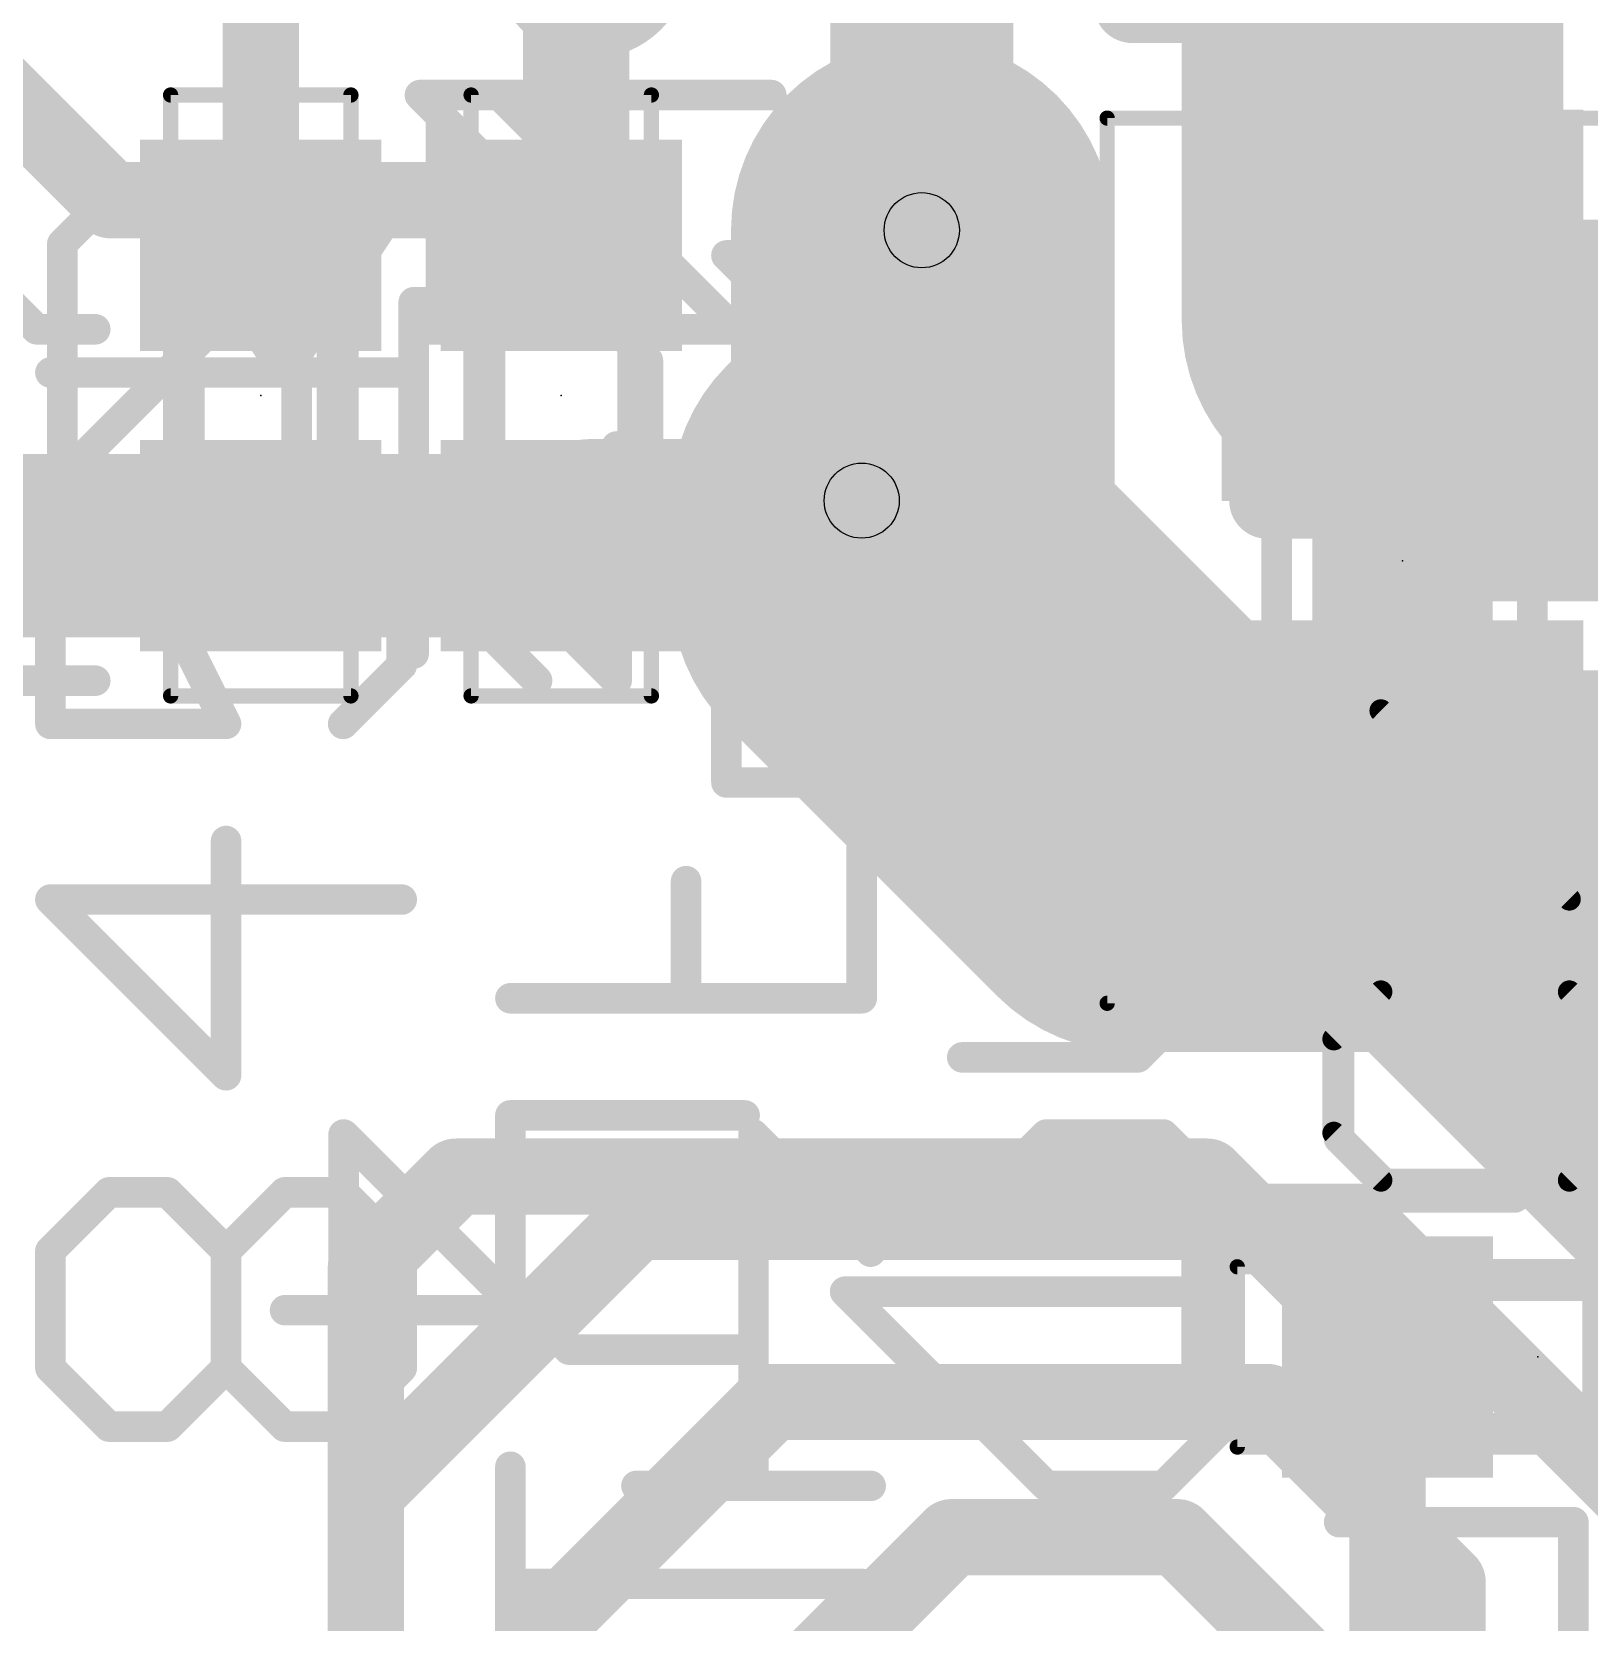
# Model space of a CAD drawing. Extents: x 61.5 to 101.4, y 9 to 89.5.
# Drawn here: x 66.84 to 72.02, y 52.22 to 57.51 of the extents above; entities that cross this region are included whole.
import ezdxf

# ---------------------------------------------------------------- set-up
doc = ezdxf.new("R2010")
doc.units = 0
for name, color, linetype in [('1', 22, 'CONTINUOUS'), ('16', 175, 'CONTINUOUS'), ('18', 82, 'CONTINUOUS'), ('23', 7, 'CONTINUOUS'), ('24', 7, 'CONTINUOUS'), ('25', 253, 'CONTINUOUS'), ('26', 253, 'CONTINUOUS'), ('27', 253, 'CONTINUOUS'), ('28', 253, 'CONTINUOUS'), ('29', 253, 'CONTINUOUS'), ('30', 253, 'CONTINUOUS'), ('31', 253, 'CONTINUOUS'), ('32', 253, 'CONTINUOUS'), ('35', 253, 'CONTINUOUS'), ('39', 22, 'CONTINUOUS'), ('40', 175, 'CONTINUOUS'), ('44', 253, 'CONTINUOUS'), ('51', 253, 'CONTINUOUS'), ('52', 253, 'CONTINUOUS')]:
    doc.layers.add(name, color=color, linetype=linetype)

# ---------------------------------------------------------------- blocks, each defined once
blk = doc.blocks.new('RECT')
blk.add_solid([(-0.5, -0.5), (0.5, -0.5), (-0.5, 0.5), (0.5, 0.5)])
blk = doc.blocks.new('ROUNDV')
at = {"const_width": 0.5}
blk.add_lwpolyline([(0, -0.25, 1), (0, 0.25, 1), (0, -0.25)], format="xyb", dxfattribs=at)

msp = doc.modelspace()

# ---------------------------------------------------------------- linework, layer by layer
at = {"layer": '1'}
for points, const_width in [([(69.8, 58.2), (69.8, 57.35)], 0.6096), ([(70.5, 57.6), (70.5, 58.05)], 0.254), ([(67.6, 56.8), (67.6, 57.85)], 0.254), ([(68.6, 56.8), (68.6, 57.65)], 0.254), ([(70.95, 57.6), (70.5, 57.6)], 0.254), ([(70.95, 55.95), (70.95, 57.6)], 0.254), ([(69.8, 56.85), (69.8, 56.15)], 1.27), ([(69.8, 57.35), (69.8, 56.85)], 0.254), ([(69.8, 56.85), (69.8, 56.15)], 0.6096), ([(69.8, 56.15), (69.6, 55.95)], 1.27), ([(70.65, 54.9), (69.6, 55.95)], 1.27), ([(69.8, 56.15), (69.8, 55.95)], 0.6096), ([(68.65, 55.8), (68.7, 55.85)], 0.6096), ([(69.8, 55.85), (68.7, 55.85)], 0.6096), ([(67.6, 55.8), (66.4, 55.8)], 0.6096), ([(68.1, 55.8), (67.6, 55.8)], 0.6096), ([(68.6, 55.8), (68.1, 55.8)], 0.6096), ([(68.6, 55.8), (68.65, 55.8)], 0.6096), ([(69.7, 55.95), (69.6, 55.95)], 0.254), ([(69.8, 55.85), (69.7, 55.95)], 0.254), ([(79.95, 55.95), (70.95, 55.95)], 0.254), ([(71.4, 54.9), (70.65, 54.9)], 1.27), ([(72.55, 53.75), (71.4, 54.9)], 1.27), ([(73.7, 53.75), (72.55, 53.75)], 1.27), ([(68.7, 53.4), (68.85, 53.55)], 0.254), ([(68.85, 53.55), (71.25, 53.55)], 0.254), ([(71.25, 53.55), (72.15, 52.65)], 0.254), ([(67.95, 52.65), (68.7, 53.4)], 0.254), ([(69.3, 52.95), (68.55, 52.2)], 0.254), ([(70.95, 52.95), (69.3, 52.95)], 0.254), ([(71.55, 52.35), (70.95, 52.95)], 0.254), ([(67.95, 52.35), (67.95, 52.65)], 0.254), ([(69.75, 52.35), (69.9, 52.5)], 0.254), ([(69.9, 52.5), (70.65, 52.5)], 0.254), ([(70.65, 52.5), (70.95, 52.2)], 0.254), ([(67.95, 52.35), (67.95, 50.85)], 0.254), ([(69.3, 51.9), (69.75, 52.35)], 0.254), ([(71.55, 52.05), (71.55, 52.35)], 0.254), ([(68.55, 52.2), (68.55, 50.25)], 0.254), ([(70.95, 52.2), (71.1, 52.05)], 0.254)]:
    msp.add_lwpolyline(points, dxfattribs=dict(at, const_width=const_width))
for points, const_width in [([(70.5, 57.6635, 1), (70.5, 57.5365)], 0.127), ([(70.95, 57.5365, 1), (70.95, 57.6635)], 0.127), ([(70.4365, 57.6, 1), (70.5635, 57.6)], 0.127), ([(70.1175, 56.85, 1), (69.4825, 56.85)], 0.635), ([(69.6476, 57.35, 1), (69.9524, 57.35)], 0.3048), ([(69.8635, 57.35, 1), (69.7365, 57.35)], 0.127), ([(69.9524, 56.85, 1), (69.6476, 56.85)], 0.3048), ([(69.7365, 56.85, 1), (69.8635, 56.85)], 0.127), ([(67.5365, 56.8, 1), (67.6635, 56.8)], 0.127), ([(68.5365, 56.8, 1), (68.6635, 56.8)], 0.127), ([(70.0245, 55.9255, 1), (69.5755, 56.3745)], 0.635), ([(69.8245, 56.1745, 1), (69.3755, 55.7255)], 0.635), ([(69.3755, 56.1745, 1), (69.8245, 55.7255)], 0.635), ([(69.4825, 56.15, 1), (70.1175, 56.15)], 0.635), ([(69.9524, 56.15, 1), (69.6476, 56.15)], 0.3048), ([(69.6476, 56.15, 1), (69.9524, 56.15)], 0.3048), ([(68.7, 56.0024, 1), (68.7, 55.6976)], 0.3048), ([(68.8078, 55.7422, 1), (68.5922, 55.9578)], 0.3048), ([(69.8, 55.6976, 1), (69.8, 56.0024)], 0.3048), ([(67.6, 55.9524, 1), (67.6, 55.6476)], 0.3048), ([(67.6, 55.6476, 1), (67.6, 55.9524)], 0.3048), ([(68.1, 55.9524, 1), (68.1, 55.6476)], 0.3048), ([(68.1, 55.6476, 1), (68.1, 55.9524)], 0.3048), ([(68.6, 55.9524, 1), (68.6, 55.6476)], 0.3048), ([(68.5422, 55.9078, 1), (68.7578, 55.6922)], 0.3048), ([(68.6, 55.6476, 1), (68.6, 55.9524)], 0.3048), ([(68.65, 55.6476, 1), (68.65, 55.9524)], 0.3048), ([(69.6, 56.0135, 1), (69.6, 55.8865)], 0.127), ([(69.6476, 55.95, 1), (69.9524, 55.95)], 0.3048), ([(69.7449, 55.9949, 1), (69.6551, 55.9051)], 0.127), ([(69.7, 55.8865, 1), (69.7, 56.0135)], 0.127), ([(70.95, 56.0135, 1), (70.95, 55.8865)], 0.127), ([(70.8865, 55.95, 1), (71.0135, 55.95)], 0.127), ([(69.7551, 55.8051, 1), (69.8449, 55.8949)], 0.127), ([(70.65, 55.2175, 1), (70.65, 54.5825)], 0.635), ([(71.6245, 55.1245, 1), (71.1755, 54.6755)], 0.635), ([(71.4, 54.5825, 1), (71.4, 55.2175)], 0.635), ([(70.4255, 54.6755, 1), (70.8745, 55.1245)], 0.635), ([(72.55, 54.0675, 1), (72.55, 53.4325)], 0.635), ([(72.3255, 53.5255, 1), (72.7745, 53.9745)], 0.635), ([(68.85, 53.6135, 1), (68.85, 53.4865)], 0.127), ([(68.8949, 53.5051, 1), (68.8051, 53.5949)], 0.127), ([(71.2949, 53.5949, 1), (71.2051, 53.5051)], 0.127), ([(71.25, 53.4865, 1), (71.25, 53.6135)], 0.127), ([(68.7449, 53.3551, 1), (68.6551, 53.4449)], 0.127), ([(68.6551, 53.4449, 1), (68.7449, 53.3551)], 0.127), ([(69.3, 53.0135, 1), (69.3, 52.8865)], 0.127), ([(69.3449, 52.9051, 1), (69.2551, 52.9949)], 0.127), ([(70.9949, 52.9949, 1), (70.9051, 52.9051)], 0.127), ([(70.95, 52.8865, 1), (70.95, 53.0135)], 0.127), ([(68.0135, 52.65, 1), (67.8865, 52.65)], 0.127), ([(67.9051, 52.6949, 1), (67.9949, 52.6051)], 0.127), ([(69.9, 52.5635, 1), (69.9, 52.4365)], 0.127), ([(69.9449, 52.4551, 1), (69.8551, 52.5449)], 0.127), ([(70.6949, 52.5449, 1), (70.6051, 52.4551)], 0.127), ([(70.65, 52.4365, 1), (70.65, 52.5635)], 0.127), ([(68.0135, 52.35, 1), (67.8865, 52.35)], 0.127), ([(69.7051, 52.3949, 1), (69.7949, 52.3051)], 0.127), ([(69.7949, 52.3051, 1), (69.7051, 52.3949)], 0.127), ([(71.6135, 52.35, 1), (71.4865, 52.35)], 0.127), ([(71.5051, 52.3051, 1), (71.5949, 52.3949)], 0.127), ([(67.8865, 52.35, 1), (68.0135, 52.35)], 0.127), ([(68.6135, 52.2, 1), (68.4865, 52.2)], 0.127), ([(68.5051, 52.2449, 1), (68.5949, 52.1551)], 0.127), ([(70.9949, 52.2449, 1), (70.9051, 52.1551)], 0.127), ([(70.9051, 52.1551, 1), (70.9949, 52.2449)], 0.127)]:
    msp.add_lwpolyline(points, format="xyb", dxfattribs=dict(at, const_width=const_width))
at = {"layer": '16'}
for points, const_width in [([(71.3, 56.55), (71.3, 58.95)], 1.27), ([(68.7, 57.75), (68.7, 57.25)], 0.254), ([(69.8, 56.85), (69.8, 56.15)], 1.27), ([(67.1, 56.95), (66.7, 57.35)], 0.254), ([(68.7, 57.25), (68.7, 56.95)], 0.254), ([(71.3, 56.55), (71.6, 56.25)], 1.27), ([(68.7, 56.95), (67.1, 56.95)], 0.254), ([(71.6, 56.25), (76.7, 56.25)], 1.27), ([(69.8, 56.15), (69.6, 55.95)], 1.27), ([(69.6, 55.65), (69.6, 55.95)], 1.27), ([(70.5, 54.75), (69.6, 55.65)], 1.27), ([(74.6, 54.75), (70.5, 54.75)], 1.27), ([(67.95, 53.4), (68.25, 53.7)], 0.254), ([(68.25, 53.7), (70.75, 53.7)], 0.254), ([(70.75, 53.7), (71.35, 53.1)], 0.254), ([(67.95, 51.6), (67.95, 53.4)], 0.254), ([(71.35, 51.7), (71.35, 53.1)], 0.254)]:
    msp.add_lwpolyline(points, dxfattribs=dict(at, const_width=const_width))
for points, const_width in [([(70.1175, 56.85, 1), (69.4825, 56.85)], 0.635), ([(68.7635, 57.25, 1), (68.6365, 57.25)], 0.127), ([(68.6365, 57.25, 1), (68.7635, 57.25)], 0.127), ([(71.5245, 56.7745, 1), (71.0755, 56.3255)], 0.635), ([(67.1, 57.0135, 1), (67.1, 56.8865)], 0.127), ([(68.7, 56.8865, 1), (68.7, 57.0135)], 0.127), ([(67.0551, 56.9051, 1), (67.1449, 56.9949)], 0.127), ([(68.6365, 56.95, 1), (68.7635, 56.95)], 0.127), ([(70.9825, 56.55, 1), (71.6175, 56.55)], 0.635), ([(71.6, 56.5675, 1), (71.6, 55.9325)], 0.635), ([(70.0245, 55.9255, 1), (69.5755, 56.3745)], 0.635), ([(71.3755, 56.0255, 1), (71.8245, 56.4745)], 0.635), ([(69.9175, 55.95, 1), (69.2825, 55.95)], 0.635), ([(69.3755, 56.1745, 1), (69.8245, 55.7255)], 0.635), ([(69.4825, 56.15, 1), (70.1175, 56.15)], 0.635), ([(69.8245, 55.8745, 1), (69.3755, 55.4255)], 0.635), ([(69.2825, 55.65, 1), (69.9175, 55.65)], 0.635), ([(70.5, 55.0675, 1), (70.5, 54.4325)], 0.635), ([(70.2755, 54.5255, 1), (70.7245, 54.9745)], 0.635), ([(68.25, 53.7635, 1), (68.25, 53.6365)], 0.127), ([(68.2949, 53.6551, 1), (68.2051, 53.7449)], 0.127), ([(70.7949, 53.7449, 1), (70.7051, 53.6551)], 0.127), ([(70.75, 53.6365, 1), (70.75, 53.7635)], 0.127), ([(68.0135, 53.4, 1), (67.8865, 53.4)], 0.127), ([(67.9051, 53.4449, 1), (67.9949, 53.3551)], 0.127), ([(71.4135, 53.1, 1), (71.2865, 53.1)], 0.127), ([(71.3051, 53.0551, 1), (71.3949, 53.1449)], 0.127)]:
    msp.add_lwpolyline(points, format="xyb", dxfattribs=dict(at, const_width=const_width))
at = {"layer": '23'}
for p in [(67.6, 56.3), (68.6, 56.3), (71.4, 55.75)]:
    msp.add_point(p, dxfattribs=at)
at = {"layer": '24'}
msp.add_point((71.85, 53.1), dxfattribs=at)
at = {"layer": '25'}
for points, const_width in [([(66.0747, 57.2998), (66.8543, 56.5202)], 0.1016), ([(69.7345, 56.1814), (69.7345, 56.961)], 0.1016), ([(70.3192, 56.7661), (69.1498, 56.7661)], 0.1016), ([(69.1498, 56.7661), (69.7345, 56.1814)], 0.1016), ([(66.8543, 56.5202), (67.0492, 56.5202)], 0.1016), ([(66.6594, 55.7406), (67.0492, 56.1304)], 0.1016), ([(69.1498, 55.5967), (69.3447, 55.7916)], 0.1016), ([(69.3447, 55.7916), (69.7345, 55.7916)], 0.1016), ([(69.7345, 55.7916), (69.9294, 55.5967)], 0.1016), ([(69.9294, 55.4018), (70.3192, 55.7916)], 0.1016), ([(69.1498, 55.012), (69.1498, 55.5967)], 0.1016), ([(69.9294, 55.5967), (69.9294, 55.012)], 0.1016), ([(67.0492, 55.3508), (65.8798, 55.3508)], 0.1016), ([(71.1713, 54.6236), (71.1713, 55.2507)], 0.0762), ([(71.1713, 55.2507), (71.3281, 55.2507)], 0.0762), ([(71.3281, 55.2507), (71.9551, 54.6236)], 0.0762), ([(70.3192, 55.012), (69.1498, 55.012)], 0.1016), ([(71.9551, 54.6236), (72.1119, 54.6236)], 0.0762), ([(71.3281, 54.3152), (71.1713, 54.1584)], 0.0762), ([(72.1119, 54.1584), (71.9551, 54.3152)], 0.0762), ([(71.1713, 54.1584), (71.1713, 53.8449)], 0.0762), ([(71.1713, 53.8449), (71.3281, 53.6881)], 0.0762), ([(71.9551, 53.6881), (72.1119, 53.8449)], 0.0762), ([(71.3281, 53.6881), (71.9551, 53.6881)], 0.0762)]:
    msp.add_lwpolyline(points, dxfattribs=dict(at, const_width=const_width))
for points, const_width in [([(69.7599, 56.961, 1), (69.7091, 56.961)], 0.0508), ([(69.1678, 56.7841, 1), (69.1318, 56.7481)], 0.0508), ([(69.1498, 56.7915, 1), (69.1498, 56.7407)], 0.0508), ([(70.3192, 56.7407, 1), (70.3192, 56.7915)], 0.0508), ([(66.8543, 56.5456, 1), (66.8543, 56.4948)], 0.0508), ([(66.8363, 56.5022, 1), (66.8723, 56.5382)], 0.0508), ([(67.0492, 56.4948, 1), (67.0492, 56.5456)], 0.0508), ([(69.7165, 56.1634, 1), (69.7525, 56.1994)], 0.0508), ([(67.0672, 56.1124, 1), (67.0312, 56.1484)], 0.0508), ([(69.7091, 56.1814, 1), (69.7599, 56.1814)], 0.0508), ([(69.3447, 55.817, 1), (69.3447, 55.7662)], 0.0508), ([(69.3627, 55.7736, 1), (69.3267, 55.8096)], 0.0508), ([(69.7525, 55.8096, 1), (69.7165, 55.7736)], 0.0508), ([(69.7345, 55.7662, 1), (69.7345, 55.817)], 0.0508), ([(70.3372, 55.7736, 1), (70.3012, 55.8096)], 0.0508), ([(69.1318, 55.6147, 1), (69.1678, 55.5787)], 0.0508), ([(69.1752, 55.5967, 1), (69.1244, 55.5967)], 0.0508), ([(69.9548, 55.5967, 1), (69.904, 55.5967)], 0.0508), ([(69.9114, 55.5787, 1), (69.9474, 55.6147)], 0.0508), ([(69.9114, 55.4198, 1), (69.9474, 55.3838)], 0.0508), ([(67.0492, 55.3254, 1), (67.0492, 55.3762)], 0.0508), ([(71.1903, 55.2507, 1), (71.1522, 55.2507)], 0.0381), ([(71.1713, 55.2697, 1), (71.1713, 55.2316)], 0.0381), ([(71.3415, 55.2642, 1), (71.3146, 55.2372)], 0.0381), ([(71.3281, 55.2316, 1), (71.3281, 55.2697)], 0.0381), ([(69.1498, 55.0374, 1), (69.1498, 54.9866)], 0.0508), ([(70.3192, 54.9866, 1), (70.3192, 55.0374)], 0.0508), ([(69.1244, 55.012, 1), (69.1752, 55.012)], 0.0508), ([(69.904, 55.012, 1), (69.9548, 55.012)], 0.0508), ([(71.1522, 54.6236, 1), (71.1903, 54.6236)], 0.0381), ([(71.9551, 54.6427, 1), (71.9551, 54.6046)], 0.0381), ([(71.9417, 54.6101, 1), (71.9686, 54.6371)], 0.0381), ([(71.3415, 54.3017, 1), (71.3146, 54.3286)], 0.0381), ([(71.9686, 54.3286, 1), (71.9417, 54.3017)], 0.0381), ([(71.1903, 54.1584, 1), (71.1522, 54.1584)], 0.0381), ([(71.1578, 54.1719, 1), (71.1848, 54.1449)], 0.0381), ([(71.1848, 53.8583, 1), (71.1578, 53.8314)], 0.0381), ([(71.1522, 53.8449, 1), (71.1903, 53.8449)], 0.0381), ([(71.3281, 53.7072, 1), (71.3281, 53.6691)], 0.0381), ([(71.9551, 53.6691, 1), (71.9551, 53.7072)], 0.0381), ([(71.3146, 53.6746, 1), (71.3415, 53.7016)], 0.0381), ([(71.9417, 53.7016, 1), (71.9686, 53.6746)], 0.0381)]:
    msp.add_lwpolyline(points, format="xyb", dxfattribs=dict(at, const_width=const_width))
at = {"layer": '26', "const_width": 0.0508}
for points in [[(67.8937, 53.8582, 1), (67.8577, 53.8222)], [(67.9011, 53.8402, 1), (67.8503, 53.8402)], [(69.258, 53.8582, 1), (69.222, 53.8222)], [(69.2654, 53.8402, 1), (69.2146, 53.8402)], [(70.2145, 53.8656, 1), (70.2145, 53.8148)], [(70.2325, 53.8222, 1), (70.1965, 53.8582)], [(70.6223, 53.8582, 1), (70.5863, 53.8222)], [(70.6043, 53.8148, 1), (70.6043, 53.8656)], [(70.0016, 53.6633, 1), (70.0376, 53.6273)], [(70.8246, 53.6453, 1), (70.7738, 53.6453)], [(70.7812, 53.6273, 1), (70.8172, 53.6633)], [(69.6118, 53.4324, 1), (69.6478, 53.4684)], [(67.6808, 53.2809, 1), (67.6808, 53.2301)], [(68.4604, 53.2301, 1), (68.4604, 53.2809)], [(68.4424, 53.2375, 1), (68.4784, 53.2735)], [(70.0376, 52.8837, 1), (70.0016, 52.8477)], [(70.7738, 52.8657, 1), (70.8246, 52.8657)], [(70.8172, 52.8477, 1), (70.7812, 52.8837)], [(68.8502, 52.6962, 1), (68.8502, 52.6454)], [(69.6298, 52.6454, 1), (69.6298, 52.6962)], [(70.2145, 52.6962, 1), (70.2145, 52.6454)], [(70.6043, 52.6454, 1), (70.6043, 52.6962)], [(67.8503, 52.6708, 1), (67.9011, 52.6708)], [(69.2146, 52.6708, 1), (69.2654, 52.6708)], [(70.1965, 52.6528, 1), (70.2325, 52.6888)], [(70.5863, 52.6888, 1), (70.6223, 52.6528)], [(71.189, 52.5756, 1), (71.189, 52.5248)], [(71.994, 52.5502, 1), (71.9432, 52.5502)], [(71.9686, 52.5248, 1), (71.9686, 52.5756)]]:
    msp.add_lwpolyline(points, format="xyb", dxfattribs=at)
at = {"layer": '26', "const_width": 0.1016}
for points in [[(67.8757, 52.6708), (67.8757, 53.8402)], [(67.8757, 53.8402), (68.4604, 53.2555)], [(69.6298, 53.4504), (69.24, 53.8402)], [(69.24, 53.8402), (69.24, 52.6708)], [(70.0196, 53.6453), (70.2145, 53.8402)], [(70.2145, 53.8402), (70.6043, 53.8402)], [(70.6043, 53.8402), (70.7992, 53.6453)], [(70.7992, 53.6453), (70.7992, 52.8657)], [(68.4604, 53.2555), (67.6808, 53.2555)], [(70.2145, 52.6708), (70.0196, 52.8657)], [(70.7992, 52.8657), (70.6043, 52.6708)], [(69.6298, 52.6708), (68.8502, 52.6708)], [(70.6043, 52.6708), (70.2145, 52.6708)], [(71.189, 52.5502), (71.9686, 52.5502)], [(71.9686, 52.5502), (71.9686, 51.9655)]]:
    msp.add_lwpolyline(points, dxfattribs=at)
at = {"layer": '27', "const_width": 0.1016}
for points in [[(69.659, 57.191), (69.659, 58.3604)], [(71.868, 57.3798), (71.868, 56.4646)], [(68.5196, 56.91), (68.1298, 57.2998)], [(68.1298, 57.2998), (69.2992, 57.2998)], [(68.1998, 56.5202), (68.1998, 57.2998)], [(68.1998, 57.2998), (68.3947, 57.2998)], [(68.3947, 57.2998), (69.1743, 56.5202)], [(66.9396, 56.8053), (67.1345, 57.0002)], [(67.1345, 57.0002), (67.5243, 57.0002)], [(67.6794, 56.3763), (67.2896, 56.961)], [(67.5243, 57.0002), (67.7192, 56.8053)], [(68.0692, 56.961), (67.6794, 56.3763)], [(69.2784, 55.8308), (69.2784, 57.0002)], [(69.2784, 57.0002), (70.058, 57.0002)], [(68.1298, 56.5202), (68.5196, 56.91)], [(66.9396, 56.0257), (66.9396, 56.8053)], [(66.9396, 56.0257), (67.7192, 56.8053)], [(67.7192, 56.8053), (67.7192, 56.0257)], [(68.109, 55.441), (68.109, 56.6104)], [(68.109, 56.6104), (68.6937, 56.6104)], [(68.6937, 56.6104), (68.8886, 56.4155)], [(69.2992, 56.5202), (68.1298, 56.5202)], [(69.1743, 56.5202), (69.3692, 56.5202)], [(71.868, 56.4646), (72.4781, 56.4646)], [(68.0692, 56.3763), (66.8998, 56.3763)], [(68.8886, 56.4155), (68.8886, 56.0257)], [(69.2784, 56.4155), (69.6682, 56.4155)], [(68.7845, 55.3508), (68.7845, 56.1304)], [(69.2992, 55.3508), (69.2992, 56.1304)], [(67.1345, 55.8308), (66.9396, 56.0257)], [(67.7192, 56.0257), (67.5243, 55.8308)], [(68.8886, 56.0257), (68.6937, 55.8308)], [(69.5448, 55.2664), (69.5448, 56.046)], [(66.8998, 55.9865), (66.8998, 55.2069)], [(67.2896, 55.7916), (67.4845, 55.9865)], [(67.4845, 55.9865), (67.8743, 55.9865)], [(67.8743, 55.9865), (68.0692, 55.7916)], [(69.3692, 55.9355), (68.1998, 55.9355)], [(68.1998, 55.9355), (68.7845, 55.3508)], [(67.5243, 55.8308), (67.1345, 55.8308)], [(68.6937, 55.8308), (68.109, 55.8308)], [(67.2896, 55.5967), (67.2896, 55.7916)], [(68.0692, 55.7916), (68.0692, 55.4018)], [(68.5196, 55.3508), (68.1298, 55.7406)], [(68.1298, 55.7406), (69.2992, 55.7406)], [(70.1295, 55.2664), (70.1295, 55.6562)], [(67.4845, 55.2069), (67.2896, 55.5967)], [(68.0692, 55.4018), (67.8743, 55.2069)], [(70.7142, 55.2664), (69.5448, 55.2664)], [(66.8998, 55.2069), (67.4845, 55.2069)], [(70.7142, 54.8766), (69.9346, 54.8766)], [(70.7142, 54.2919), (70.7142, 54.8766)], [(67.4845, 54.0375), (67.4845, 54.8171)], [(68.0692, 54.6222), (66.8998, 54.6222)], [(66.8998, 54.6222), (67.4845, 54.0375)], [(70.5193, 54.097), (70.7142, 54.2919)], [(69.9346, 54.097), (70.5193, 54.097)], [(70.7142, 52.9276), (70.7142, 53.7072)], [(66.8998, 53.4528), (67.0947, 53.6477)], [(67.0947, 53.6477), (67.2896, 53.6477)], [(67.2896, 53.6477), (67.4845, 53.4528)], [(67.4845, 53.4528), (67.6794, 53.6477)], [(67.6794, 53.6477), (67.8743, 53.6477)], [(67.8743, 53.6477), (68.0692, 53.4528)], [(66.8998, 53.063), (66.8998, 53.4528)], [(67.4845, 53.063), (67.4845, 53.4528)], [(68.0692, 53.4528), (68.0692, 53.063)], [(69.9346, 52.9276), (69.5448, 53.3174)], [(69.5448, 53.3174), (70.7142, 53.3174)], [(67.0947, 52.8681), (66.8998, 53.063)], [(67.4845, 53.063), (67.2896, 52.8681)], [(67.6794, 52.8681), (67.4845, 53.063)], [(68.0692, 53.063), (67.8743, 52.8681)], [(67.2896, 52.8681), (67.0947, 52.8681)], [(67.8743, 52.8681), (67.6794, 52.8681)]]:
    msp.add_lwpolyline(points, dxfattribs=at)
at = {"layer": '27', "const_width": 0.0508}
for points in [[(71.8934, 57.3798, 1), (71.8426, 57.3798)], [(68.1478, 57.3178, 1), (68.1118, 57.2818)], [(68.1298, 57.3252, 1), (68.1298, 57.2744)], [(68.2252, 57.2998, 1), (68.1744, 57.2998)], [(68.1998, 57.3252, 1), (68.1998, 57.2744)], [(68.4127, 57.3178, 1), (68.3767, 57.2818)], [(68.3947, 57.2744, 1), (68.3947, 57.3252)], [(69.2992, 57.2744, 1), (69.2992, 57.3252)], [(69.6336, 57.191, 1), (69.6844, 57.191)], [(67.1345, 57.0256, 1), (67.1345, 56.9748)], [(67.1525, 56.9822, 1), (67.1165, 57.0182)], [(67.3107, 56.9751, 1), (67.2685, 56.9469)], [(67.5423, 57.0182, 1), (67.5063, 56.9822)], [(67.5243, 56.9748, 1), (67.5243, 57.0256)], [(68.0903, 56.9469, 1), (68.0481, 56.9751)], [(69.3038, 57.0002, 1), (69.253, 57.0002)], [(69.2784, 57.0256, 1), (69.2784, 56.9748)], [(70.058, 56.9748, 1), (70.058, 57.0256)], [(68.5376, 56.892, 1), (68.5016, 56.928)], [(68.5016, 56.892, 1), (68.5376, 56.928)], [(66.965, 56.8053, 1), (66.9142, 56.8053)], [(67.7446, 56.8053, 1), (67.6938, 56.8053)], [(67.7372, 56.7873, 1), (67.7012, 56.8233)], [(66.9216, 56.8233, 1), (66.9576, 56.7873)], [(67.7012, 56.7873, 1), (67.7372, 56.8233)], [(68.1344, 56.6104, 1), (68.0836, 56.6104)], [(68.109, 56.6358, 1), (68.109, 56.585)], [(68.7116, 56.6284, 1), (68.6757, 56.5924)], [(68.6937, 56.585, 1), (68.6937, 56.6358)], [(68.1118, 56.5382, 1), (68.1478, 56.5022)], [(68.1298, 56.5456, 1), (68.1298, 56.4948)], [(68.1744, 56.5202, 1), (68.2252, 56.5202)], [(69.1743, 56.5456, 1), (69.1743, 56.4948)], [(69.1563, 56.5022, 1), (69.1923, 56.5382)], [(69.2992, 56.4948, 1), (69.2992, 56.5456)], [(69.3692, 56.4948, 1), (69.3692, 56.5456)], [(71.868, 56.49, 1), (71.868, 56.4392)], [(71.8426, 56.4646, 1), (71.8934, 56.4646)], [(66.8998, 56.4017, 1), (66.8998, 56.3509)], [(68.0692, 56.3509, 1), (68.0692, 56.4017)], [(68.914, 56.4155, 1), (68.8632, 56.4155)], [(68.8706, 56.3975, 1), (68.9065, 56.4335)], [(69.2784, 56.4409, 1), (69.2784, 56.3901)], [(69.6682, 56.3901, 1), (69.6682, 56.4409)], [(67.6583, 56.3904, 1), (67.7005, 56.3622)], [(67.6583, 56.3622, 1), (67.7005, 56.3904)], [(68.8099, 56.1304, 1), (68.7591, 56.1304)], [(69.3246, 56.1304, 1), (69.2738, 56.1304)], [(66.9576, 56.0437, 1), (66.9216, 56.0077)], [(66.9216, 56.0437, 1), (66.9576, 56.0077)], [(67.7372, 56.0077, 1), (67.7012, 56.0437)], [(68.9065, 56.0077, 1), (68.8706, 56.0437)], [(69.5702, 56.046, 1), (69.5194, 56.046)], [(66.9252, 55.9865, 1), (66.8744, 55.9865)], [(66.9142, 56.0257, 1), (66.965, 56.0257)], [(67.4845, 56.0119, 1), (67.4845, 55.9611)], [(67.5025, 55.9685, 1), (67.4665, 56.0045)], [(67.6938, 56.0257, 1), (67.7446, 56.0257)], [(67.8923, 56.0045, 1), (67.8563, 55.9685)], [(67.8743, 55.9611, 1), (67.8743, 56.0119)], [(68.8632, 56.0257, 1), (68.914, 56.0257)], [(68.2178, 55.9535, 1), (68.1818, 55.9175)], [(68.1998, 55.9609, 1), (68.1998, 55.9101)], [(69.3692, 55.9101, 1), (69.3692, 55.9609)], [(67.1345, 55.8562, 1), (67.1345, 55.8054)], [(67.1165, 55.8128, 1), (67.1525, 55.8488)], [(67.5063, 55.8488, 1), (67.5423, 55.8128)], [(67.5243, 55.8054, 1), (67.5243, 55.8562)], [(68.109, 55.8562, 1), (68.109, 55.8054)], [(68.6757, 55.8488, 1), (68.7116, 55.8128)], [(68.6937, 55.8054, 1), (68.6937, 55.8562)], [(69.253, 55.8308, 1), (69.3038, 55.8308)], [(67.2716, 55.8096, 1), (67.3076, 55.7736)], [(67.315, 55.7916, 1), (67.2642, 55.7916)], [(68.0946, 55.7916, 1), (68.0438, 55.7916)], [(68.0512, 55.7736, 1), (68.0872, 55.8096)], [(68.1478, 55.7586, 1), (68.1118, 55.7226)], [(68.1298, 55.766, 1), (68.1298, 55.7152)], [(69.2992, 55.7152, 1), (69.2992, 55.766)], [(70.1549, 55.6562, 1), (70.1041, 55.6562)], [(67.3123, 55.6081, 1), (67.2669, 55.5853)], [(67.2642, 55.5967, 1), (67.315, 55.5967)], [(68.0438, 55.4018, 1), (68.0946, 55.4018)], [(68.0872, 55.3838, 1), (68.0512, 55.4198)], [(68.0836, 55.441, 1), (68.1344, 55.441)], [(68.5016, 55.3328, 1), (68.5376, 55.3688)], [(68.7591, 55.3508, 1), (68.8099, 55.3508)], [(68.7665, 55.3328, 1), (68.8025, 55.3688)], [(69.2738, 55.3508, 1), (69.3246, 55.3508)], [(69.5448, 55.2918, 1), (69.5448, 55.241)], [(70.7142, 55.241, 1), (70.7142, 55.2918)], [(69.5194, 55.2664, 1), (69.5702, 55.2664)], [(70.1041, 55.2664, 1), (70.1549, 55.2664)], [(66.8998, 55.2323, 1), (66.8998, 55.1815)], [(66.8744, 55.2069, 1), (66.9252, 55.2069)], [(67.4618, 55.1955, 1), (67.5072, 55.2183)], [(67.4845, 55.1815, 1), (67.4845, 55.2323)], [(67.8563, 55.2249, 1), (67.8923, 55.1889)], [(69.9346, 54.902, 1), (69.9346, 54.8512)], [(70.7396, 54.8766, 1), (70.6888, 54.8766)], [(70.7142, 54.8512, 1), (70.7142, 54.902)], [(67.5099, 54.8171, 1), (67.4591, 54.8171)], [(66.9178, 54.6402, 1), (66.8818, 54.6042)], [(66.8998, 54.6476, 1), (66.8998, 54.5968)], [(68.0692, 54.5968, 1), (68.0692, 54.6476)], [(70.6888, 54.2919, 1), (70.7396, 54.2919)], [(70.7322, 54.2739, 1), (70.6962, 54.3099)], [(69.9346, 54.1224, 1), (69.9346, 54.0716)], [(70.5013, 54.115, 1), (70.5373, 54.079)], [(70.5193, 54.0716, 1), (70.5193, 54.1224)], [(67.4591, 54.0375, 1), (67.5099, 54.0375)], [(67.4665, 54.0195, 1), (67.5025, 54.0555)], [(70.7396, 53.7072, 1), (70.6888, 53.7072)], [(67.0947, 53.6731, 1), (67.0947, 53.6223)], [(67.1127, 53.6297, 1), (67.0767, 53.6657)], [(67.3076, 53.6657, 1), (67.2716, 53.6297)], [(67.2896, 53.6223, 1), (67.2896, 53.6731)], [(67.6794, 53.6731, 1), (67.6794, 53.6223)], [(67.6974, 53.6297, 1), (67.6614, 53.6657)], [(67.8923, 53.6657, 1), (67.8563, 53.6297)], [(67.8743, 53.6223, 1), (67.8743, 53.6731)], [(66.8818, 53.4708, 1), (66.9178, 53.4348)], [(66.9252, 53.4528, 1), (66.8744, 53.4528)], [(67.4665, 53.4708, 1), (67.5025, 53.4348)], [(67.5099, 53.4528, 1), (67.4591, 53.4528)], [(67.4665, 53.4348, 1), (67.5025, 53.4708)], [(68.0946, 53.4528, 1), (68.0438, 53.4528)], [(68.0512, 53.4348, 1), (68.0872, 53.4708)], [(69.5628, 53.3354, 1), (69.5268, 53.2994)], [(69.5448, 53.3428, 1), (69.5448, 53.292)], [(70.7142, 53.292, 1), (70.7142, 53.3428)], [(66.9178, 53.081, 1), (66.8818, 53.045)], [(67.5025, 53.081, 1), (67.4665, 53.045)], [(67.5025, 53.045, 1), (67.4665, 53.081)], [(68.0872, 53.045, 1), (68.0512, 53.081)], [(66.8744, 53.063, 1), (66.9252, 53.063)], [(67.4591, 53.063, 1), (67.5099, 53.063)], [(68.0438, 53.063, 1), (68.0946, 53.063)], [(69.9166, 52.9096, 1), (69.9526, 52.9456)], [(70.6888, 52.9276, 1), (70.7396, 52.9276)], [(67.0947, 52.8935, 1), (67.0947, 52.8427)], [(67.0767, 52.8501, 1), (67.1127, 52.8861)], [(67.2716, 52.8861, 1), (67.3076, 52.8501)], [(67.2896, 52.8427, 1), (67.2896, 52.8935)], [(67.6794, 52.8935, 1), (67.6794, 52.8427)], [(67.6614, 52.8501, 1), (67.6974, 52.8861)], [(67.8563, 52.8861, 1), (67.8923, 52.8501)], [(67.8743, 52.8427, 1), (67.8743, 52.8935)]]:
    msp.add_lwpolyline(points, format="xyb", dxfattribs=at)
at = {"layer": '28', "const_width": 0.1016}
for points in [[(69.6002, 54.2937), (69.6002, 55.0733)], [(71.3839, 54.8002), (71.189, 54.6053)], [(71.7737, 54.8002), (71.3839, 54.8002)], [(71.9686, 54.6053), (71.7737, 54.8002)], [(69.0155, 54.2937), (69.0155, 54.6835)], [(71.189, 54.6053), (71.189, 53.8257)], [(71.9686, 53.8257), (71.189, 54.6053)], [(71.9686, 53.8257), (71.9686, 54.6053)], [(68.4308, 54.2937), (69.6002, 54.2937)], [(68.4308, 53.3192), (68.4308, 53.9039)], [(68.4308, 53.9039), (69.2104, 53.9039)], [(71.189, 53.8257), (71.3839, 53.6308)], [(71.7737, 53.6308), (71.9686, 53.8257)], [(71.3839, 53.6308), (71.7737, 53.6308)], [(68.6257, 53.1243), (68.4308, 53.3192)], [(69.2104, 53.1243), (68.6257, 53.1243)], [(68.4308, 51.9549), (68.4308, 52.7345)], [(69.6002, 52.3447), (68.4308, 52.3447)], [(69.2104, 51.9549), (69.6002, 52.3447)]]:
    msp.add_lwpolyline(points, dxfattribs=at)
at = {"layer": '28', "const_width": 0.0508}
for points in [[(69.6256, 55.0733, 1), (69.5748, 55.0733)], [(71.3839, 54.8256, 1), (71.3839, 54.7748)], [(71.4019, 54.7822, 1), (71.3659, 54.8182)], [(71.7917, 54.8182, 1), (71.7557, 54.7822)], [(71.7737, 54.7748, 1), (71.7737, 54.8256)], [(69.0409, 54.6835, 1), (68.9901, 54.6835)], [(71.207, 54.6233, 1), (71.171, 54.5873)], [(71.171, 54.6233, 1), (71.207, 54.5873)], [(71.2144, 54.6053, 1), (71.1636, 54.6053)], [(71.994, 54.6053, 1), (71.9432, 54.6053)], [(71.9506, 54.5873, 1), (71.9866, 54.6233)], [(68.4308, 54.3191, 1), (68.4308, 54.2683)], [(68.9901, 54.2937, 1), (69.0409, 54.2937)], [(69.5748, 54.2937, 1), (69.6256, 54.2937)], [(69.6002, 54.2683, 1), (69.6002, 54.3191)], [(68.4562, 53.9039, 1), (68.4054, 53.9039)], [(68.4308, 53.9293, 1), (68.4308, 53.8785)], [(69.2104, 53.8785, 1), (69.2104, 53.9293)], [(71.207, 53.8437, 1), (71.171, 53.8077)], [(71.1636, 53.8257, 1), (71.2144, 53.8257)], [(71.9432, 53.8257, 1), (71.994, 53.8257)], [(71.9866, 53.8077, 1), (71.9506, 53.8437)], [(71.9506, 53.8077, 1), (71.9866, 53.8437)], [(71.3839, 53.6562, 1), (71.3839, 53.6054)], [(71.3659, 53.6128, 1), (71.4019, 53.6488)], [(71.7557, 53.6488, 1), (71.7917, 53.6128)], [(71.7737, 53.6054, 1), (71.7737, 53.6562)], [(68.4488, 53.3371, 1), (68.4128, 53.3012)], [(68.4054, 53.3192, 1), (68.4562, 53.3192)], [(68.6257, 53.1497, 1), (68.6257, 53.0989)], [(68.6077, 53.1063, 1), (68.6437, 53.1423)], [(69.2104, 53.0989, 1), (69.2104, 53.1497)], [(68.4562, 52.7345, 1), (68.4054, 52.7345)], [(68.4308, 52.3701, 1), (68.4308, 52.3193)], [(69.6182, 52.3267, 1), (69.5822, 52.3627)], [(69.6002, 52.3193, 1), (69.6002, 52.3701)]]:
    msp.add_lwpolyline(points, format="xyb", dxfattribs=at)
at = {"layer": '39', "const_width": 0.0508}
for points in [[(67.9, 57.3), (67.3, 57.3)], [(67.3, 57.3), (67.3, 55.3)], [(67.9, 55.3), (67.9, 57.3)], [(68.9, 57.3), (68.3, 57.3)], [(68.3, 57.3), (68.3, 55.3)], [(68.9, 55.3), (68.9, 57.3)], [(70.417, 54.277), (70.417, 57.223)], [(70.417, 57.223), (72.383, 57.223)], [(67.3, 55.3), (67.9, 55.3)], [(68.3, 55.3), (68.9, 55.3)], [(72.383, 54.277), (70.417, 54.277)]]:
    msp.add_lwpolyline(points, dxfattribs=at)
at = {"layer": '39', "const_width": 0.0254}
for points in [[(67.3, 57.3127, 1), (67.3, 57.2873)], [(67.3127, 57.3, 1), (67.2873, 57.3)], [(67.9127, 57.3, 1), (67.8873, 57.3)], [(67.9, 57.2873, 1), (67.9, 57.3127)], [(68.3, 57.3127, 1), (68.3, 57.2873)], [(68.3127, 57.3, 1), (68.2873, 57.3)], [(68.9127, 57.3, 1), (68.8873, 57.3)], [(68.9, 57.2873, 1), (68.9, 57.3127)], [(70.4297, 57.223, 1), (70.4043, 57.223)], [(70.417, 57.2357, 1), (70.417, 57.2103)], [(67.3, 55.3127, 1), (67.3, 55.2873)], [(67.9, 55.2873, 1), (67.9, 55.3127)], [(68.3, 55.3127, 1), (68.3, 55.2873)], [(68.9, 55.2873, 1), (68.9, 55.3127)], [(67.2873, 55.3, 1), (67.3127, 55.3)], [(67.8873, 55.3, 1), (67.9127, 55.3)], [(68.2873, 55.3, 1), (68.3127, 55.3)], [(68.8873, 55.3, 1), (68.9127, 55.3)], [(70.417, 54.2897, 1), (70.417, 54.2643)], [(70.4043, 54.277, 1), (70.4297, 54.277)]]:
    msp.add_lwpolyline(points, format="xyb", dxfattribs=at)
at = {"layer": '40', "const_width": 0.0508}
for points in [[(70.85, 52.8), (70.85, 53.4)], [(70.85, 53.4), (72.85, 53.4)], [(72.85, 52.8), (70.85, 52.8)]]:
    msp.add_lwpolyline(points, dxfattribs=at)
at = {"layer": '40', "const_width": 0.0254}
for points in [[(70.8627, 53.4, 1), (70.8373, 53.4)], [(70.85, 53.4127, 1), (70.85, 53.3873)], [(70.85, 52.8127, 1), (70.85, 52.7873)], [(70.8373, 52.8, 1), (70.8627, 52.8)]]:
    msp.add_lwpolyline(points, format="xyb", dxfattribs=at)
at = {"layer": '44'}
for centre in [(69.8, 56.85), (69.6, 55.95)]:
    msp.add_circle(centre, 0.125, dxfattribs=at)
at = {"layer": '51'}
for points, const_width in [([(67.35, 56.8318, 1), (67.35, 56.7683)], 0.0635), ([(67.3818, 56.8, 1), (67.3183, 56.8)], 0.0635), ([(67.8818, 56.8, 1), (67.8183, 56.8)], 0.0635), ([(67.85, 56.7683, 1), (67.85, 56.8318)], 0.0635), ([(68.35, 56.8318, 1), (68.35, 56.7683)], 0.0635), ([(68.3818, 56.8, 1), (68.3183, 56.8)], 0.0635), ([(68.8, 56.8318, 1), (68.8, 56.7683)], 0.0635), ([(68.8818, 56.8, 1), (68.8183, 56.8)], 0.0635), ([(68.85, 56.7683, 1), (68.85, 56.8318)], 0.0635), ([(68.85, 56.7683, 1), (68.85, 56.8318)], 0.0635), ([(71.0064, 56.106, 1), (70.9556, 56.106)], 0.0508), ([(71.8574, 56.106, 1), (71.8066, 56.106)], 0.0508), ([(67.35, 55.8318, 1), (67.35, 55.7683)], 0.0635), ([(67.35, 55.8318, 1), (67.35, 55.7683)], 0.0635), ([(67.4, 55.7683, 1), (67.4, 55.8318)], 0.0635), ([(67.85, 55.7683, 1), (67.85, 55.8318)], 0.0635), ([(68.35, 55.8318, 1), (68.35, 55.7683)], 0.0635), ([(68.85, 55.7683, 1), (68.85, 55.8318)], 0.0635), ([(67.3183, 55.8, 1), (67.3818, 55.8)], 0.0635), ([(67.8183, 55.8, 1), (67.8818, 55.8)], 0.0635), ([(68.3183, 55.8, 1), (68.3818, 55.8)], 0.0635), ([(68.8183, 55.8, 1), (68.8818, 55.8)], 0.0635), ([(70.9556, 55.394, 1), (71.0064, 55.394)], 0.0508), ([(71.8066, 55.394, 1), (71.8574, 55.394)], 0.0508)]:
    msp.add_lwpolyline(points, format="xyb", dxfattribs=dict(at, const_width=const_width))
for points, const_width in [([(67.85, 56.8), (67.35, 56.8)], 0.127), ([(67.35, 56.8), (67.35, 55.8)], 0.127), ([(67.85, 55.8), (67.85, 56.8)], 0.127), ([(68.85, 56.8), (68.35, 56.8)], 0.127), ([(68.35, 56.8), (68.35, 55.8)], 0.127), ([(68.85, 56.8), (68.8, 56.8)], 0.127), ([(68.85, 55.8), (68.85, 56.8)], 0.127), ([(70.981, 56.106), (70.981, 55.394)], 0.1016), ([(71.832, 56.106), (71.832, 55.394)], 0.1016), ([(67.35, 55.8), (67.85, 55.8)], 0.127), ([(67.35, 55.8), (67.4, 55.8)], 0.127), ([(68.35, 55.8), (68.85, 55.8)], 0.127)]:
    msp.add_lwpolyline(points, dxfattribs=dict(at, const_width=const_width))
at = {"layer": '52', "const_width": 0.0635}
for points in [[(71.35, 53.3818, 1), (71.35, 53.3182)], [(71.3818, 53.35, 1), (71.3183, 53.35)], [(71.3818, 52.9, 1), (71.3183, 52.9)], [(71.35, 52.8818, 1), (71.35, 52.8182)], [(71.3183, 52.85, 1), (71.3818, 52.85)], [(71.3183, 52.85, 1), (71.3818, 52.85)]]:
    msp.add_lwpolyline(points, format="xyb", dxfattribs=at)
at = {"layer": '52', "const_width": 0.127}
for points in [[(71.35, 52.85), (71.35, 53.35)], [(71.35, 53.35), (72.35, 53.35)], [(71.35, 52.85), (71.35, 52.9)], [(72.35, 52.85), (71.35, 52.85)]]:
    msp.add_lwpolyline(points, dxfattribs=at)

# ---------------------------------------------------------------- block references
at = {"layer": '1', "xscale": 1.1, "rotation": 270}
for p in [(71.4, 56.6), (71.4, 54.9)]:
    msp.add_blockref('RECT', p, dxfattribs=at)
at = {"layer": '1', "xscale": 0.5, "yscale": 0.6}
for p, rotation in [((67.6, 56.8), 90), ((68.6, 56.8), 270), ((67.6, 55.8), 90), ((68.6, 55.8), 270)]:
    msp.add_blockref('RECT', p, dxfattribs=dict(at, rotation=rotation))
at = {"layer": '16', "xscale": 0.5, "yscale": 0.6}
msp.add_blockref('RECT', (71.35, 53.1), dxfattribs=at)
at = {"layer": '18', "xscale": 0.6564, "yscale": 0.6564}
for p in [(68.7, 57.75), (68.7, 57.75), (69.8, 56.85), (69.8, 56.85), (69.6, 55.95), (69.6, 55.95)]:
    msp.add_blockref('ROUNDV', p, dxfattribs=at)
at = {"layer": '29'}
for p, xscale, yscale, rotation in [((71.4, 56.6), 1.3032, 1.2032, 270), ((67.6, 56.8), 0.7032, 0.8032, 90), ((68.6, 56.8), 0.7032, 0.8032, 270), ((67.6, 55.8), 0.7032, 0.8032, 90), ((68.6, 55.8), 0.7032, 0.8032, 270), ((71.4, 54.9), 1.3032, 1.2032, 270)]:
    msp.add_blockref('RECT', p, dxfattribs=dict(at, xscale=xscale, yscale=yscale, rotation=rotation))
at = {"layer": '30', "xscale": 0.7032, "yscale": 0.8032}
for p in [(71.35, 53.1), (72.35, 53.1)]:
    msp.add_blockref('RECT', p, dxfattribs=at)
at = {"layer": '31', "xscale": 1.1, "rotation": 270}
for p in [(71.4, 56.6), (71.4, 54.9)]:
    msp.add_blockref('RECT', p, dxfattribs=at)
at = {"layer": '31', "xscale": 0.5, "yscale": 0.6}
for p, rotation in [((67.6, 56.8), 90), ((68.6, 56.8), 270), ((67.6, 55.8), 90), ((68.6, 55.8), 270)]:
    msp.add_blockref('RECT', p, dxfattribs=dict(at, rotation=rotation))
at = {"layer": '32', "xscale": 0.5, "yscale": 0.6}
msp.add_blockref('RECT', (71.35, 53.1), dxfattribs=at)
at = {"layer": '35', "xscale": 0.3998, "yscale": 0.6, "rotation": 270}
msp.add_blockref('RECT', (71.4, 55.75), dxfattribs=at)
at = {"layer": '51', "xscale": 0.5001, "yscale": 0.95, "rotation": 270}
for p in [(71.4051, 56.3382), (71.4051, 55.1698)]:
    msp.add_blockref('RECT', p, dxfattribs=at)

doc.saveas('drawing.dxf')
